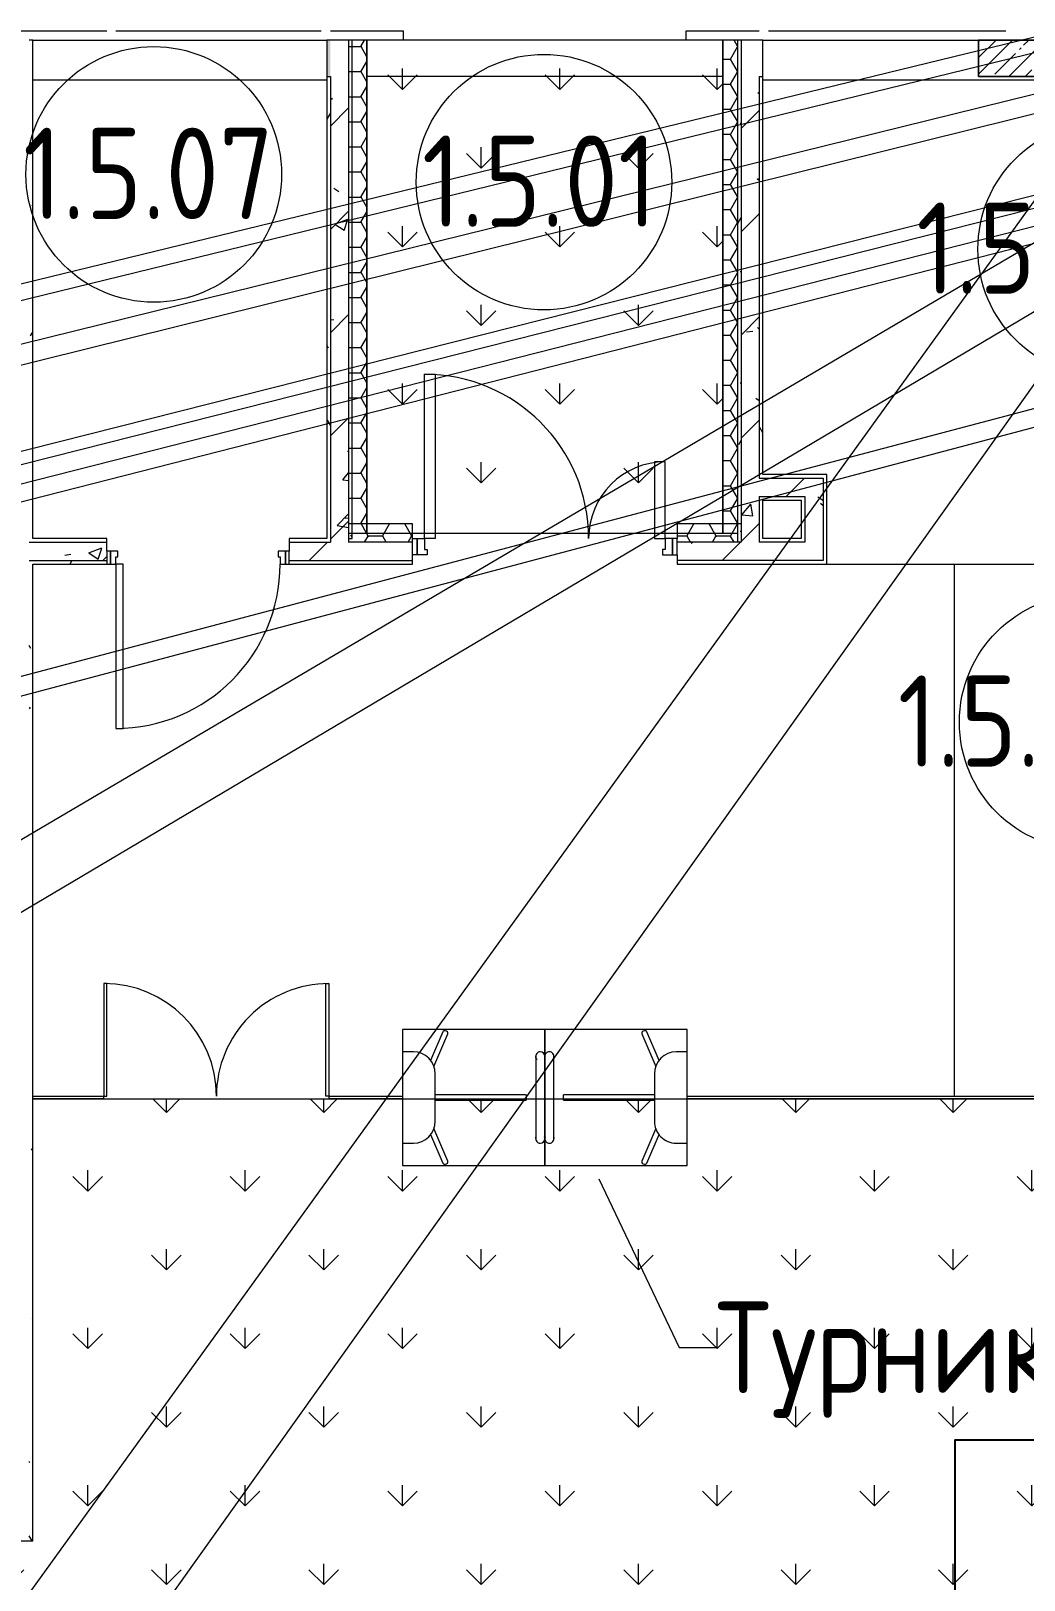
# Model space of a CAD drawing. Header units: millimetres. Extents: x -500089 to 1469082, y -290736 to 166440.
# Drawn here: x 1222164 to 1227604, y -53306 to -44820 of the extents above; entities that cross this region are included whole.
import ezdxf

# ---------------------------------------------------------------- set-up
doc = ezdxf.new("R2010")
doc.units = ezdxf.units.MM
doc.linetypes.add('ASVP_Штриховая_ш3 п1_5', pattern=[4.5, 3, -1.5])
for name, color, linetype, lineweight in [('Аннотация', 7, 'Continuous', 0), ('Витраж', 7, 'Continuous', 0), ('Двери', 7, 'Continuous', 0), ('Линии разделители', 7, 'ASVP_Штриховая_ш3 п1_5', 0), ('Марки помещений', 7, 'Continuous', 0), ('Несущие колонны', 7, 'Continuous', 0), ('Обобщенные модели', 7, 'Continuous', 0), ('Оборудование', 7, 'Continuous', 0), ('Перекрытие', 7, 'Continuous', 0), ('Стены наружные', 7, 'Continuous', 0), ('Стены несущие', 7, 'Continuous', 0), ('Стены отделка', 7, 'Continuous', 0), ('Стены штриховка', 7, 'Continuous', 0), ('экспертиза ДУ пояснения', 6, 'Continuous', 0), ('экспертиза условные обозначения', 1, 'Continuous', 0)]:
    doc.layers.add(name, color=color, linetype=linetype, lineweight=lineweight)
doc.styles.add('GOST Common_1', font='', dxfattribs={"width": 0.9, "height": 700})
doc.styles.add('GOST Common_4', font='', dxfattribs={"width": 0.9, "height": 500})
doc.styles.get('GOST Common_1').set_extended_font_data('GOST Common')
doc.styles.get('GOST Common_4').set_extended_font_data('GOST Common')
pattern_1 = [(45, (1111853.6, -73570.5), (-282.8427, 282.8427), [])]
pattern_2 = [(50, (1111853.6, -73570.5), (728.7365, -63.7558), [76.2, -838.2]), (355, (1111853.6, -73570.5), (-140.9716, 764.2276), [60.96, -670.56]), (100.451, (1111914.3, -73575.8), (587.77, 700.4668), [64.76, -712.36]), (46.184, (1111853.6, -73367.3), (1084.316, -168.171), [114.3, -1257.3]), (96.636, (1111943.9, -73381.3), (949.61, 989.71), [97.14, -1068.54]), (351.184, (1111853.6, -73367.3), (949.621, 989.701), [91.44, -1005.84]), (21, (1111955.2, -73418.1), (606.458, -409.0606), [76.2, -838.2]), (326, (1111955.2, -73418.1), (247.2083, 736.753), [60.96, -670.56]), (71.451, (1112005.7, -73452.2), (853.6683, 327.6855), [64.76, -712.36]), (37.5, (1111853.59, -73570.5), (12.3547, 338.2201), [33.528, -628.904, 33.528, -647.192, -673.1]), (37.5, (1111853.59, -73570.5), (12.3547, 338.2201), [-1343.152, 33.528, -639.572]), (7.5, (1111853.6, -73570.5), (267.2789, 400.7221), [33.528, -354.584, 33.528, -613.664, -256.54]), (7.5, (1111853.6, -73570.5), (267.2789, 400.7221), [-1035.304, 33.528, -223.012]), (327.5, (1111627.02, -73570.5), (542.36333, -22.91534), [33.528, -220.472, 33.528, -758.952, -1051.56]), (327.5, (1111627.02, -73570.5), (542.36333, -22.91534), [-1046.48, 33.528, -1018.032]), (317.5, (1111525.4, -73570.5), (592.517, 101.7071), [33.528, -296.672, 33.528, -492.76, -746.76]), (317.5, (1111525.4, -73570.5), (592.517, 101.7071), [-856.488, 33.528, -713.232])]
pattern_3 = [(0, (1111853.59, -73570.49), (812.8, 203.2), [67.056, -542.544, 67.056, -542.544, -3251.2]), (0, (1111853.59, -73570.49), (812.8, 203.2), [-1219.2, 67.056, -1152.144, 67.056, -542.544, -1422.4]), (0, (1111853.59, -73570.49), (812.8, 203.2), [-3048, 67.056, -339.344, 67.056, -948.944]), (120, (1112158.39, -73468.89), (-582.37636, 602.30545), [67.056, -542.544, 67.056, -542.544, -3251.2]), (120, (1112158.39, -73468.89), (-582.37636, 602.30545), [-1219.2, 67.056, -1152.144, 67.056, -542.544, -1422.4]), (120, (1112158.39, -73468.89), (-582.37636, 602.30545), [-3048, 67.056, -339.344, 67.056, -948.944]), (240, (1112259.99, -73062.49), (-230.42364, -805.50545), [67.056, -542.544, 67.056, -542.544, -3251.2]), (240, (1112259.99, -73062.49), (-230.42364, -805.50545), [-1219.2, 67.056, -1152.144, 67.056, -542.544, -1422.4]), (240, (1112259.99, -73062.49), (-230.42364, -805.50545), [-3048, 67.056, -339.344, 67.056, -948.944])]
pattern_4 = [(0, (1111853.585, -73570.49), (119.062, 68.741), [79.375, -158.75]), (120, (1111853.585, -73570.49), (-119.062952, 68.741083), [79.375, -158.75]), (60, (1111853.585, -73570.49), (4.8e-05, 137.482083), [0, -158.75, 79.375, 0])]
pattern_5 = [(90, (1077209.23, -303341.8), (-431.0523, 431.0523), [114.3, -747.8046]), (45, (1077209.2, -303341.8), (-431.0523, 431.0523), [114.3, -495.3]), (135, (1077209.2, -303341.8), (-431.0523, -431.0523), [114.3, -495.3])]

# ---------------------------------------------------------------- blocks, each defined once
blk = doc.blocks.new('Прямоугольный импост - 5х250 мм _наружный откос_ Серый-3027886-З Этаж 01')
at = {"layer": 'Витраж'}
for p, q in [((113900, 28750), (114300, 28750)), ((114350, 28750), (115650, 28750))]:
    blk.add_line(p, q, dxfattribs=at)
blk = doc.blocks.new('Прямоугольный импост - 5х250 мм _наружный откос_ Серый-3055685-З Этаж 01')
at = {"layer": 'Витраж'}
for p, q in [((109787.5, 28750), (110725, 28750)), ((110775, 28750), (111900, 28750)), ((111950, 28750), (112350, 28750))]:
    blk.add_line(p, q, dxfattribs=at)
blk = doc.blocks.new('АР_СОШ_Верзилово_Фасады_rvt-2-З Этаж 01')
at = {"lineweight": 9}
for name in ['Прямоугольный импост - 5х250 мм _наружный откос_ Серый-3055685-З Этаж 01', 'Прямоугольный импост - 5х250 мм _наружный откос_ Серый-3027886-З Этаж 01']:
    blk.add_blockref(name, (0, 0), dxfattribs=at)
blk = doc.blocks.new('ADSK_КолоннаЖБ_Прямоугольная - 200x600 мм-V362-З Этаж 01')
at = {"layer": 'Несущие колонны'}
h = blk.add_hatch(dxfattribs=at)
h.set_pattern_fill('FP_148', color=256, style=0, pattern_type=2)
h.set_pattern_definition([(45, (-115800, -28600), (-89.80256, 89.80256), []), (45, (-115710.2, -28600), (-89.80256, 89.80256), [158.75, -31.75, 13.411, -18.339])])
h.paths.add_polyline_path([(300, -100), (300, 100), (-300, 100), (-300, -100)], flags=0)
at = {"layer": 'Несущие колонны', "lineweight": 18}
for p, q in [((-300, -100), (-300, 100)), ((-300, 100), (300, 100)), ((300, 100), (-300, 100)), ((-300, 100), (-300, -100)), ((300, 100), (300, -100)), ((300, -100), (300, 100)), ((300, -100), (-300, -100)), ((-300, -100), (300, -100))]:
    blk.add_line(p, q, dxfattribs=at)
blk = doc.blocks.new('ASVP_ДверьСтальная_2 полотна - Внутренняя 1320х2000h_полотна_ Г Пр _1200 в чистоте_-4240592-З Этаж 01')
at = {"layer": 'Двери', "lineweight": 18}
for p, q in [((-660, 970), (-600, 970)), ((-660, 70), (-660, 970)), ((-600, 970), (-600, 70)), ((660, 490), (600, 490)), ((600, 490), (600, 70)), ((660, 70), (660, 490)), ((-725, 70), (-700, 70)), ((-725, -20), (-725, 70)), ((-700, 70), (-660, 70)), ((-700, -20), (-700, 70)), ((-700, 70), (-700, -20)), ((-600, 70), (-660, 70)), ((-660, 70), (-660, 10)), ((-660, 10), (-644, 10)), ((-644, 10), (-644, -20)), ((600, 70), (660, 70)), ((660, 10), (644, 10)), ((644, 10), (644, -20)), ((700, 70), (660, 70)), ((660, 70), (660, 10)), ((700, -20), (700, 70)), ((725, 70), (700, 70)), ((700, 70), (700, -20)), ((725, -20), (725, 70)), ((-700, -20), (-725, -20)), ((-644, -20), (-700, -20)), ((644, -20), (700, -20)), ((700, -20), (725, -20))]:
    blk.add_line(p, q, dxfattribs=at)
at = {"layer": 'Двери'}
for centre, radius, start, end in [((-660, 70), 900, 360, 90), ((660, 70), 420, 90, 180)]:
    blk.add_arc(centre, radius, start, end, dxfattribs=at)
blk = doc.blocks.new('EG_Турникет_Ростов-Дон_Т83М - Т83М_745х780х990_h_-3424986-З Этаж 01')
at = {"layer": 'Оборудование'}
for p, q in [((390, 372.5), (-390, 372.5)), ((-390, 372.5), (-390, 250)), ((-169.1, 359.8), (-235.9, 202.8)), ((-217.5, 169.4), (-141.5, 348)), ((390, 225), (390, 372.5)), ((-330, 250), (-390, 250)), ((-390, 250), (-390, -250)), ((340, 225), (340, 190)), ((340, 190), (340, -190)), ((390, 190), (390, 225)), ((390, -190), (390, 190)), ((-210, -130), (-210, 130)), ((288.2, 15), (-210, 15)), ((288.2, 15), (288.2, -15)), ((-210, -15), (288.2, -15)), ((-141.5, -348), (-217.5, -169.4)), ((-390, -250), (-390, -372.5)), ((-390, -250), (-330, -250)), ((-235.9, -202.8), (-169.1, -359.8)), ((340, -190), (340, -225)), ((390, -225), (390, -190)), ((390, -372.5), (390, -225)), ((-390, -372.5), (390, -372.5))]:
    blk.add_line(p, q, dxfattribs=at)
at = {"layer": 'Оборудование', "flags": 128}
for points in [[(340, 225), (340, 225), (340, 224.9), (340, 224.7), (340, 224.6), (340, 224.3), (340, 224), (340, 223.6), (340, 223.2), (340, 222.8), (340, 222.2), (340, 221.7), (340, 221), (340, 220.4), (340, 219.7), (340, 218.9), (340, 218.1), (340, 217.2), (340, 216.3), (340, 215.4), (340, 214.4), (340, 213.4), (340, 212.3), (340, 211.2), (340, 210.1), (340, 208.9), (340, 207.7), (340, 206.5), (340, 205.2), (340, 204), (340, 202.7), (340, 201.4), (340, 200), (340, 198.7), (340, 197.3), (340, 195.9), (340, 194.6), (340, 193.2), (340, 191.8), (340, 190.4), (340, 190)], [(390, 190), (390, 191.4), (390, 192.8), (390, 194.2), (390, 195.6), (390, 197), (390, 198.3), (390, 199.7), (390, 201), (390, 202.3), (390, 203.6), (390, 204.9), (390, 206.2), (390, 207.4), (390, 208.6), (390, 209.8), (390, 210.9), (390, 212), (390, 213.1), (390, 214.1), (390, 215.1), (390, 216.1), (390, 217), (390, 217.8), (390, 218.7), (390, 219.5), (390, 220.2), (390, 220.9), (390, 221.5), (390, 222.1), (390, 222.6), (390, 223.1), (390, 223.5), (390, 223.9), (390, 224.2), (390, 224.5), (390, 224.7), (390, 224.9), (390, 225), (390, 225)], [(340, -190), (340, -191.4), (340, -192.8), (340, -194.2), (340, -195.6), (340, -197), (340, -198.3), (340, -199.7), (340, -201), (340, -202.3), (340, -203.6), (340, -204.9), (340, -206.2), (340, -207.4), (340, -208.6), (340, -209.8), (340, -210.9), (340, -212), (340, -213.1), (340, -214.1), (340, -215.1), (340, -216.1), (340, -217), (340, -217.8), (340, -218.7), (340, -219.5), (340, -220.2), (340, -220.9), (340, -221.5), (340, -222.1), (340, -222.6), (340, -223.1), (340, -223.5), (340, -223.9), (340, -224.2), (340, -224.5), (340, -224.7), (340, -224.9), (340, -225), (340, -225)], [(390, -225), (390, -225), (390, -224.9), (390, -224.7), (390, -224.6), (390, -224.3), (390, -224), (390, -223.6), (390, -223.2), (390, -222.8), (390, -222.2), (390, -221.7), (390, -221), (390, -220.4), (390, -219.7), (390, -218.9), (390, -218.1), (390, -217.2), (390, -216.3), (390, -215.4), (390, -214.4), (390, -213.4), (390, -212.3), (390, -211.2), (390, -210.1), (390, -208.9), (390, -207.7), (390, -206.5), (390, -205.2), (390, -204), (390, -202.7), (390, -201.4), (390, -200), (390, -198.7), (390, -197.3), (390, -195.9), (390, -194.6), (390, -193.2), (390, -191.8), (390, -190.4), (390, -190)]]:
    blk.add_lwpolyline(points, dxfattribs=at)
at = {"layer": 'Оборудование'}
for centre, radius, start, end in [((-330, 130), 120, 360, 90), ((365, 225), 25, 90, 193.30272), ((365, 225), 25, 196.52151, 202.76417), ((365, 225), 25, 360, 90), ((365, 225), 25, 330.80712, 343.47849), ((365, 225), 25, 346.69728, 360), ((-330, -130), 120, 270, 360), ((365, -225), 25, 166.69728, 270), ((365, -225), 25, 138.10041, 145.78125), ((365, -225), 25, 270, 0), ((365, -225), 25, 0, 13.30272)]:
    blk.add_arc(centre, radius, start, end, dxfattribs=at)
for centre, major_axis, start_param, end_param in [((-155.3, 353.9), (-13.8, 5.9), 5.021743, 6.330739), ((-155.3, 353.9), (-13.8, 5.9), 3.189147, 5.021743), ((-155.3, -353.9), (13.8, 5.9), 3.094038, 4.403035), ((-155.3, -353.9), (13.8, 5.9), 4.403035, 6.235631)]:
    blk.add_ellipse(centre, major_axis=major_axis, ratio=0.750665, start_param=start_param, end_param=end_param, dxfattribs=at)
for points in [[(341.4, 216.7), (341, 218), (340.2, 220.8), (340, 223.6), (340, 225)], [(340, -225), (340, -223.6), (340.2, -220.8), (341, -218), (341.4, -216.7)], [(388.6, -216.7), (389, -218), (389.8, -220.8), (390, -223.6), (390, -225)]]:
    blk.add_open_spline(points, degree=3, dxfattribs=at)
blk.add_open_spline([(390, 225), (390, 223.6), (389.8, 220.8), (388.9, 217.3), (387.8, 214.7), (387.2, 213.4), (386.8, 212.8)], degree=3, knots=[0, 0, 0, 0, 0.125, 0.25, 0.3125, 0.3699192, 0.3699192, 0.3699192, 0.3699192], dxfattribs=at)
blk = doc.blocks.new('EG_Турникет_Ростов-Дон_Т83М - Т83М_745х780х990_h_-3425242-З Этаж 01')
at = {"layer": 'Оборудование'}
for p, q in [((390, 372.5), (-390, 372.5)), ((-390, 372.5), (-390, 250)), ((-169.1, 359.8), (-235.9, 202.8)), ((-217.5, 169.4), (-141.5, 348)), ((390, 225), (390, 372.5)), ((-330, 250), (-390, 250)), ((-390, 250), (-390, -250)), ((340, 225), (340, 190)), ((340, 190), (340, -190)), ((390, 190), (390, 225)), ((390, -190), (390, 190)), ((-210, -130), (-210, 130)), ((288.2, 15), (-210, 15)), ((288.2, 15), (288.2, -15)), ((-210, -15), (288.2, -15)), ((-141.5, -348), (-217.5, -169.4)), ((-390, -250), (-390, -372.5)), ((-390, -250), (-330, -250)), ((-235.9, -202.8), (-169.1, -359.8)), ((340, -190), (340, -225)), ((390, -225), (390, -190)), ((390, -372.5), (390, -225)), ((-390, -372.5), (390, -372.5))]:
    blk.add_line(p, q, dxfattribs=at)
at = {"layer": 'Оборудование', "flags": 128}
for points in [[(340, 225), (340, 225), (340, 224.9), (340, 224.7), (340, 224.6), (340, 224.3), (340, 224), (340, 223.6), (340, 223.2), (340, 222.8), (340, 222.2), (340, 221.7), (340, 221), (340, 220.4), (340, 219.7), (340, 218.9), (340, 218.1), (340, 217.2), (340, 216.3), (340, 215.4), (340, 214.4), (340, 213.4), (340, 212.3), (340, 211.2), (340, 210.1), (340, 208.9), (340, 207.7), (340, 206.5), (340, 205.2), (340, 204), (340, 202.7), (340, 201.4), (340, 200), (340, 198.7), (340, 197.3), (340, 195.9), (340, 194.6), (340, 193.2), (340, 191.8), (340, 190.4), (340, 190)], [(390, 190), (390, 191.4), (390, 192.8), (390, 194.2), (390, 195.6), (390, 197), (390, 198.3), (390, 199.7), (390, 201), (390, 202.3), (390, 203.6), (390, 204.9), (390, 206.2), (390, 207.4), (390, 208.6), (390, 209.8), (390, 210.9), (390, 212), (390, 213.1), (390, 214.1), (390, 215.1), (390, 216.1), (390, 217), (390, 217.8), (390, 218.7), (390, 219.5), (390, 220.2), (390, 220.9), (390, 221.5), (390, 222.1), (390, 222.6), (390, 223.1), (390, 223.5), (390, 223.9), (390, 224.2), (390, 224.5), (390, 224.7), (390, 224.9), (390, 225), (390, 225)], [(340, -190), (340, -191.4), (340, -192.8), (340, -194.2), (340, -195.6), (340, -197), (340, -198.3), (340, -199.7), (340, -201), (340, -202.3), (340, -203.6), (340, -204.9), (340, -206.2), (340, -207.4), (340, -208.6), (340, -209.8), (340, -210.9), (340, -212), (340, -213.1), (340, -214.1), (340, -215.1), (340, -216.1), (340, -217), (340, -217.8), (340, -218.7), (340, -219.5), (340, -220.2), (340, -220.9), (340, -221.5), (340, -222.1), (340, -222.6), (340, -223.1), (340, -223.5), (340, -223.9), (340, -224.2), (340, -224.5), (340, -224.7), (340, -224.9), (340, -225), (340, -225)], [(390, -225), (390, -225), (390, -224.9), (390, -224.7), (390, -224.6), (390, -224.3), (390, -224), (390, -223.6), (390, -223.2), (390, -222.8), (390, -222.2), (390, -221.7), (390, -221), (390, -220.4), (390, -219.7), (390, -218.9), (390, -218.1), (390, -217.2), (390, -216.3), (390, -215.4), (390, -214.4), (390, -213.4), (390, -212.3), (390, -211.2), (390, -210.1), (390, -208.9), (390, -207.7), (390, -206.5), (390, -205.2), (390, -204), (390, -202.7), (390, -201.4), (390, -200), (390, -198.7), (390, -197.3), (390, -195.9), (390, -194.6), (390, -193.2), (390, -191.8), (390, -190.4), (390, -190)]]:
    blk.add_lwpolyline(points, dxfattribs=at)
at = {"layer": 'Оборудование'}
for centre, radius, start, end in [((-330, 130), 120, 0, 90), ((365, 225), 25, 90, 193.30272), ((365, 225), 25, 214.21875, 221.89959), ((365, 225), 25, 360, 90), ((365, 225), 25, 346.69728, 360), ((-330, -130), 120, 270, 0), ((365, -225), 25, 166.69728, 270), ((365, -225), 25, 157.23583, 163.47849), ((365, -225), 25, 270, 0), ((365, -225), 25, 16.52151, 29.19288), ((365, -225), 25, 0, 13.30272)]:
    blk.add_arc(centre, radius, start, end, dxfattribs=at)
for centre, major_axis, start_param, end_param in [((-155.3, 353.9), (-13.8, 5.9), 5.021743, 6.330739), ((-155.3, 353.9), (-13.8, 5.9), 3.189147, 5.021743), ((-155.3, -353.9), (13.8, 5.9), 3.094038, 4.403035), ((-155.3, -353.9), (13.8, 5.9), 4.403035, 6.235631)]:
    blk.add_ellipse(centre, major_axis=major_axis, ratio=0.750665, start_param=start_param, end_param=end_param, dxfattribs=at)
for points in [[(341.4, 216.7), (341, 218), (340.2, 220.8), (340, 223.6), (340, 225)], [(390, 225), (390, 223.6), (389.8, 220.8), (389, 218), (388.6, 216.7)], [(340, -225), (340, -223.6), (340.2, -220.8), (341, -218), (341.4, -216.7)]]:
    blk.add_open_spline(points, degree=3, dxfattribs=at)
blk.add_open_spline([(386.8, -212.8), (387.2, -213.4), (387.8, -214.7), (388.9, -217.3), (389.8, -220.8), (390, -223.6), (390, -225)], degree=3, knots=[0.6300808, 0.6300808, 0.6300808, 0.6300808, 0.6875, 0.75, 0.875, 1, 1, 1, 1], dxfattribs=at)
blk = doc.blocks.new('ASVP_ДверьДеревянная_1 полотно - Входная_внутр_ 900х2000h_полотно_ Г Л _850 в чистоте_-4213426-З Этаж 01')
at = {"layer": 'Двери', "lineweight": 18}
for p, q in [((450, 970), (410, 970)), ((410, 970), (410, 70)), ((450, 70), (450, 970)), ((-480, 70), (-500, 70)), ((-500, 70), (-500, 0)), ((-500, 0), (-480, 0)), ((-450, 70), (-480, 70)), ((-480, 70), (-480, 0)), ((-480, 0), (-480, 70)), ((-480, 0), (-440, 0)), ((-450, 30), (-450, 70)), ((-440, 30), (-450, 30)), ((-440, 0), (-440, 30)), ((410, 70), (450, 70)), ((450, 30), (440, 30)), ((440, 30), (440, 0)), ((440, 0), (480, 0)), ((480, 70), (450, 70)), ((450, 70), (450, 30)), ((480, 0), (480, 70)), ((500, 70), (480, 70)), ((480, 70), (480, 0)), ((480, 0), (500, 0)), ((500, 0), (500, 70))]:
    blk.add_line(p, q, dxfattribs=at)
at = {"layer": 'Двери'}
blk.add_arc((450, 70), 900, 90, 180, dxfattribs=at)
blk = doc.blocks.new('Д_Эскиз_2П - Д_Эскиз_2П Дублирующие двери турникетов-4000685-З Этаж 01')
at = {"layer": 'Обобщенные модели'}
for p, q in [((-616, -624), (-616, -8)), ((-616, -8), (-600, -8)), ((-600, -8), (-600, -624)), ((600, -8), (600, -624)), ((616, -8), (600, -8)), ((616, -624), (616, -8)), ((-600, -624), (-616, -624)), ((600, -624), (616, -624))]:
    blk.add_line(p, q, dxfattribs=at)
for centre, start, end in [((-616, -8), 270, 0), ((616, -8), 180, 270)]:
    blk.add_arc(centre, 616, start, end, dxfattribs=at)
blk = doc.blocks.new('ASVP_Марка_Помещение_ОдноЗначение - Номер-684784-З Этаж 01')
at = {"layer": 'Марки помещений'}
blk.add_circle((0, 0), 3.5, dxfattribs=at)

msp = doc.modelspace()

# ---------------------------------------------------------------- hatches: boundary and pattern name
at = {"layer": 'Стены штриховка'}
h = msp.add_hatch(dxfattribs=at)
h.set_pattern_fill('FP_201', color=256, style=0, pattern_type=2)
h.set_pattern_definition(pattern_1)
h.paths.add_polyline_path([(1186303.585, -45070.488), (1186303.585, -44870.488), (1186053.585, -44870.488), (1186053.585, -45070.488), (1186073.585, -45070.488)], flags=0)
h.paths.add_polyline_path([(1223783.586, -45070.488), (1223803.586, -45070.488), (1223803.586, -44870.488), (1223783.586, -44870.488)], flags=0)
h = msp.add_hatch(dxfattribs=at)
h.set_pattern_fill('FP_31', color=256, style=0, pattern_type=2)
h.set_pattern_definition(pattern_2)
h.paths.add_polyline_path([(1186303.585, -45070.488), (1186303.585, -44870.488), (1186053.585, -44870.488), (1186053.585, -45070.488), (1186073.585, -45070.488)], flags=0)
h.paths.add_polyline_path([(1223783.586, -45070.488), (1223803.586, -45070.488), (1223803.586, -44870.488), (1223783.586, -44870.488)], flags=0)
h = msp.add_hatch(dxfattribs=at)
h.set_pattern_fill('FP_174', color=256, style=0, pattern_type=2)
h.set_pattern_definition(pattern_3)
h.paths.add_polyline_path([(1222173.586, -53090.488), (1222173.586, -47720.488), (1222153.586, -47720.488), (1222153.586, -53090.488)], flags=0)
h.paths.add_polyline_path([(1222173.586, -47620.488), (1222173.586, -44870.488), (1222153.586, -44870.488), (1222153.586, -47620.488)], flags=0)
h = msp.add_hatch(dxfattribs=at)
h.set_pattern_fill('FP_201', color=256, style=0, pattern_type=2)
h.set_pattern_definition(pattern_1)
h.paths.add_polyline_path([(1223903.585, -47620.488), (1223903.586, -44870.488), (1223803.586, -44870.488), (1223803.586, -47620.488)], flags=0)
h = msp.add_hatch(dxfattribs=at)
h.set_pattern_fill('FP_31', color=256, style=0, pattern_type=2)
h.set_pattern_definition(pattern_2)
h.paths.add_polyline_path([(1223903.585, -47620.488), (1223903.586, -44870.488), (1223803.586, -44870.488), (1223803.586, -47620.488)], flags=0)
h = msp.add_hatch(dxfattribs=at)
h.set_pattern_fill('FP_34', color=256, style=0, pattern_type=2)
h.set_pattern_definition(pattern_4)
h.paths.add_polyline_path([(1223903.586, -47570.488), (1224003.586, -47570.488), (1224003.586, -44870.488), (1223903.586, -44870.488), (1223903.586, -47258.232)], flags=0)
h = msp.add_hatch(dxfattribs=at)
h.set_pattern_fill('FP_34', color=256, style=0, pattern_type=2)
h.set_pattern_definition(pattern_4)
h.paths.add_polyline_path([(1225989.059, -47570.488), (1226033.585, -47570.488), (1226033.585, -44870.488), (1225953.585, -44870.488), (1225953.585, -47570.488)], flags=0)
h = msp.add_hatch(dxfattribs=at)
h.set_pattern_fill('FP_174', color=256, style=0, pattern_type=2)
h.set_pattern_definition(pattern_3)
h.paths.add_polyline_path([(1226053.585, -47600.488), (1226053.585, -44870.488), (1226033.585, -44870.488), (1226033.585, -47570.488)], flags=0)
h = msp.add_hatch(dxfattribs=at)
h.set_pattern_fill('FP_201', color=256, style=0, pattern_type=2)
h.set_pattern_definition(pattern_1)
h.paths.add_polyline_path([(1226053.585, -47620.488), (1226153.585, -47620.488), (1226151.751, -44870.488), (1226053.585, -44870.488), (1226053.585, -47600.488)], flags=0)
h = msp.add_hatch(dxfattribs=at)
h.set_pattern_fill('FP_31', color=256, style=0, pattern_type=2)
h.set_pattern_definition(pattern_2)
h.paths.add_polyline_path([(1226053.585, -47620.488), (1226153.585, -47620.488), (1226151.751, -44870.488), (1226053.585, -44870.488), (1226053.585, -47600.488)], flags=0)
h = msp.add_hatch(dxfattribs=at)
h.set_pattern_fill('FP_174', color=256, style=0, pattern_type=2)
h.set_pattern_definition(pattern_3)
h.paths.add_polyline_path([(1223803.586, -47600.488), (1223803.586, -45070.488), (1223783.586, -45070.488), (1223783.586, -47600.488)], flags=0)
h = msp.add_hatch(dxfattribs=at)
h.set_pattern_fill('FP_174', color=256, style=0, pattern_type=2)
h.set_pattern_definition(pattern_3)
h.paths.add_polyline_path([(1226153.585, -47600.488), (1226173.585, -47600.488), (1226173.585, -47370.488), (1226153.585, -47370.488), (1226153.585, -47405.231)], flags=0)
h.paths.add_polyline_path([(1226173.585, -47270.488), (1226173.585, -45070.488), (1226153.585, -45070.488), (1226153.585, -47270.488)], flags=0)
h = msp.add_hatch(dxfattribs=at)
h.set_pattern_fill('FP_201', color=256, style=0, pattern_type=2)
h.set_pattern_definition(pattern_1)
h.paths.add_polyline_path([(1226153.585, -47370.488), (1226403.585, -47370.488), (1226403.585, -47270.488), (1226153.585, -47270.488)], flags=0)
h = msp.add_hatch(dxfattribs=at)
h.set_pattern_fill('FP_31', color=256, style=0, pattern_type=2)
h.set_pattern_definition(pattern_2)
h.paths.add_polyline_path([(1226403.585, -47620.488), (1226503.585, -47620.488), (1226503.585, -47270.488), (1226403.585, -47270.488), (1226403.585, -47600.488)], flags=0)
h = msp.add_hatch(dxfattribs=at)
h.set_pattern_fill('FP_34', color=256, style=0, pattern_type=2)
h.set_pattern_definition(pattern_4)
h.paths.add_polyline_path([(1225703.585, -47620.488), (1226053.585, -47620.488), (1226053.585, -47600.488), (1226033.585, -47570.488), (1225953.585, -47570.488), (1225953.585, -47520.488), (1225703.585, -47520.488), (1225703.585, -47600.488)], flags=0)
h.paths.add_polyline_path([(1223903.586, -47620.488), (1224253.585, -47620.488), (1224253.585, -47520.488), (1224003.586, -47520.488), (1224003.586, -47570.488), (1223923.586, -47570.488), (1223923.586, -47600.488), (1223903.585, -47600.488)], flags=0)
h = msp.add_hatch(dxfattribs=at)
h.set_pattern_fill('FP_174', color=256, style=0, pattern_type=2)
h.set_pattern_definition(pattern_3)
h.paths.add_polyline_path([(1223903.586, -47600.488), (1223923.586, -47600.488), (1223923.586, -47570.488), (1223903.586, -47570.488)], flags=0)
h = msp.add_hatch(dxfattribs=at)
h.set_pattern_fill('FP_201', color=256, style=0, pattern_type=2)
h.set_pattern_definition(pattern_1)
h.paths.add_polyline_path([(1225953.585, -47720.488), (1226053.585, -47720.488), (1226053.585, -47620.488), (1225703.585, -47620.488), (1225703.585, -47720.488), (1225865.665, -47720.488)], flags=0)
h.paths.add_polyline_path([(1222153.586, -47720.488), (1222578.586, -47720.488), (1222578.586, -47620.488), (1222153.586, -47620.488)], flags=0)
h.paths.add_polyline_path([(1223578.586, -47720.488), (1224253.585, -47720.488), (1224253.585, -47620.488), (1223578.586, -47620.488), (1223578.586, -47670.488)], flags=0)
h = msp.add_hatch(dxfattribs=at)
h.set_pattern_fill('FP_31', color=256, style=0, pattern_type=2)
h.set_pattern_definition(pattern_2)
h.paths.add_polyline_path([(1225953.585, -47720.488), (1226053.585, -47720.488), (1226053.585, -47620.488), (1225703.585, -47620.488), (1225703.585, -47720.488), (1225865.665, -47720.488)], flags=0)
h.paths.add_polyline_path([(1222153.586, -47720.488), (1222578.586, -47720.488), (1222578.586, -47620.488), (1222153.586, -47620.488)], flags=0)
h.paths.add_polyline_path([(1223578.586, -47720.488), (1224253.585, -47720.488), (1224253.585, -47620.488), (1223578.586, -47620.488), (1223578.586, -47670.488)], flags=0)
h = msp.add_hatch(dxfattribs=at)
h.set_pattern_fill('FP_174', color=256, style=0, pattern_type=2)
h.set_pattern_definition(pattern_3)
h.paths.add_polyline_path([(1222173.586, -47740.488), (1222578.586, -47740.488), (1222578.586, -47720.488), (1222173.586, -47720.488)], flags=0)
h.paths.add_polyline_path([(1225849.212, -47740.488), (1226033.585, -47740.488), (1226033.585, -47720.488), (1225703.585, -47720.488), (1225703.585, -47740.488), (1225738.117, -47740.488)], flags=0)
h.paths.add_polyline_path([(1224003.586, -47740.488), (1224253.585, -47740.488), (1224253.585, -47720.488), (1223578.586, -47720.488), (1223578.586, -47740.488), (1223903.585, -47740.488)], flags=0)
at = {"layer": 'экспертиза условные обозначения'}
h = msp.add_hatch(dxfattribs=at)
h.set_pattern_fill('GRASS', color=4, scale=24)
h.set_pattern_definition(pattern_5)
h.paths.add_polyline_path([(1224003.586, -47570.488), (1225953.585, -47570.488), (1225953.585, -44870.488), (1224003.586, -44870.488)])
h = msp.add_hatch(dxfattribs=at)
h.set_pattern_fill('GRASS', color=6, scale=24)
h.set_pattern_definition(pattern_5)
h.paths.add_polyline_path([(1216573.586, -55050.488), (1216573.586, -53090.488), (1222173.586, -53090.488), (1222173.586, -50670.488), (1229303.585, -50670.488), (1229303.585, -52950.488), (1228603.586, -52950.488), (1228603.586, -53090.488), (1230893.585, -53090.488), (1242953.585, -53090.488), (1242933.585, -57120.488), (1237273.585, -57100.488), (1224273.586, -57100.488), (1224273.586, -55050.488)])

# ---------------------------------------------------------------- linework, layer by layer
at = {"color": 4}
msp.add_lwpolyline([(1227224.389, -54355.488), (1233843.585, -54355.488), (1233843.585, -52540.488), (1227224.389, -52540.488)], close=True, dxfattribs=at)
at = {"layer": 'Аннотация'}
for p, q in [((1225274.757, -51107.848), (1225713.592, -52031.375)), ((1225713.592, -52031.375), (1225912.681, -52031.375))]:
    msp.add_line(p, q, dxfattribs=at)
at = {"layer": 'Линии разделители', "color": 7}
for p, q in [((1226523.585, -47740.488), (1229303.585, -47740.488)), ((1227223.585, -50654.488), (1227223.585, -47740.488))]:
    msp.add_line(p, q, dxfattribs=at)
at = {"layer": 'Перекрытие'}
msp.add_line((1225953.585, -45070.488), (1224003.586, -45070.488), dxfattribs=at)
at = {"layer": 'Стены наружные'}
for p, q in [((1222173.586, -44870.488), (1223783.586, -44870.488)), ((1225953.585, -44870.488), (1224003.586, -44870.488)), ((1224203.585, -44870.488), (1224203.585, -44820.488)), ((1225753.585, -44870.488), (1225753.585, -44820.488)), ((1226173.585, -44870.488), (1227353.586, -44870.488)), ((1223783.586, -45090.488), (1222173.586, -45090.488)), ((1229303.585, -45090.488), (1226173.585, -45090.488)), ((1222173.586, -50654.488), (1222563.586, -50654.488)), ((1222563.586, -50670.488), (1222563.586, -50654.488)), ((1223795.586, -50654.488), (1224198.585, -50654.488)), ((1223795.586, -50654.488), (1223795.586, -50670.488)), ((1225758.585, -50654.488), (1229303.585, -50654.488)), ((1222563.586, -50670.488), (1222173.586, -50670.488)), ((1224198.585, -50670.488), (1223795.586, -50670.488)), ((1229303.585, -50670.488), (1225758.585, -50670.488))]:
    msp.add_line(p, q, dxfattribs=at)
at = {"layer": 'Стены несущие'}
for p, q in [((1223903.586, -44870.488), (1223803.586, -44870.488)), ((1223903.586, -44870.488), (1223903.586, -47600.488)), ((1226153.585, -44870.488), (1226053.585, -44870.488)), ((1226053.585, -44870.488), (1226053.585, -47620.488)), ((1223783.586, -45070.488), (1223803.586, -45070.488)), ((1223803.586, -45070.488), (1223803.586, -47620.488)), ((1226153.585, -45070.488), (1226153.585, -47270.488)), ((1226153.585, -45070.488), (1226173.585, -45070.488)), ((1226153.585, -47270.488), (1226503.585, -47270.488)), ((1226503.585, -47270.488), (1226503.585, -47720.488)), ((1226153.585, -47370.488), (1226153.585, -47620.488)), ((1226153.585, -47370.488), (1226403.585, -47370.488)), ((1226403.585, -47370.488), (1226403.585, -47620.488)), ((1222153.586, -47620.488), (1222578.586, -47620.488)), ((1222578.586, -47670.488), (1222578.586, -47620.488)), ((1223578.586, -47620.488), (1223578.586, -47670.488)), ((1223578.586, -47620.488), (1223803.586, -47620.488)), ((1224253.585, -47620.488), (1223903.585, -47620.488)), ((1226053.585, -47620.488), (1225703.585, -47620.488)), ((1226403.585, -47620.488), (1226153.585, -47620.488)), ((1222153.586, -47720.488), (1222578.586, -47720.488)), ((1223578.586, -47720.488), (1224253.585, -47720.488)), ((1224253.585, -47720.488), (1224253.585, -47690.488)), ((1225703.585, -47690.488), (1225703.585, -47720.488)), ((1226503.585, -47720.488), (1225703.585, -47720.488))]:
    msp.add_line(p, q, dxfattribs=at)
at = {"layer": 'Стены отделка'}
for p, q in [((1222173.586, -44870.488), (1222153.586, -44870.488)), ((1222173.586, -47600.488), (1222173.586, -44870.488)), ((1223803.586, -44870.488), (1223783.586, -44870.488)), ((1223783.586, -44870.488), (1223783.586, -47600.488)), ((1224003.586, -44870.488), (1223903.586, -44870.488)), ((1223923.586, -47600.488), (1223923.586, -44870.488)), ((1224003.586, -47570.488), (1224003.586, -44870.488)), ((1225953.585, -44870.488), (1225953.585, -47570.488)), ((1226053.585, -44870.488), (1225953.585, -44870.488)), ((1226173.585, -44870.488), (1226153.585, -44870.488)), ((1226173.585, -47250.488), (1226173.585, -44870.488)), ((1226523.585, -47250.488), (1226173.585, -47250.488)), ((1226523.585, -47740.488), (1226523.585, -47250.488)), ((1226173.585, -47600.488), (1226173.585, -47390.488)), ((1226173.585, -47390.488), (1226383.585, -47390.488)), ((1226383.585, -47390.488), (1226383.585, -47600.488)), ((1222578.586, -47600.488), (1222173.586, -47600.488)), ((1222578.586, -47620.488), (1222578.586, -47600.488)), ((1223783.586, -47600.488), (1223578.586, -47600.488)), ((1223578.586, -47600.488), (1223578.586, -47620.488)), ((1224253.585, -47520.488), (1223903.585, -47520.488)), ((1223903.585, -47520.488), (1223903.585, -47600.488)), ((1223903.586, -47570.488), (1224003.586, -47570.488)), ((1223903.586, -47600.488), (1223923.586, -47600.488)), ((1224253.585, -47600.488), (1224253.585, -47520.488)), ((1226053.585, -47520.488), (1225703.585, -47520.488)), ((1225703.585, -47520.488), (1225703.585, -47600.488)), ((1225953.585, -47570.488), (1226033.585, -47570.488)), ((1226033.585, -47570.488), (1226033.585, -47620.488)), ((1226383.585, -47600.488), (1226173.585, -47600.488)), ((1222173.586, -47740.488), (1222578.586, -47740.488)), ((1222173.586, -53090.488), (1222173.586, -47740.488)), ((1223578.586, -47740.488), (1224253.585, -47740.488)), ((1224253.585, -47740.488), (1224253.585, -47720.488)), ((1225703.585, -47720.488), (1225703.585, -47740.488)), ((1225703.585, -47740.488), (1226523.585, -47740.488)), ((1216573.586, -53090.488), (1222173.586, -53090.488))]:
    msp.add_line(p, q, dxfattribs=at)
at = {"layer": 'Стены штриховка'}
for p, q in [((1226033.585, -44870.488), (1226033.585, -47570.488)), ((1223903.585, -47600.488), (1223903.585, -47620.488))]:
    msp.add_line(p, q, dxfattribs=at)
at = {"layer": 'экспертиза ДУ пояснения'}
for p, q in [((1213897.789, -64817.236), (1283545.83, 31674.308)), ((1283545.83, 31674.308), (1214821.592, -64769.152)), ((1195835.256, -64723.635), (1326541.241, 12257.695)), ((1326541.241, 12257.695), (1196759.059, -64675.551)), ((1125772.111, -69675.881), (1326068.788, -20876.663)), ((1326068.788, -20876.663), (1126695.914, -69627.797)), ((1132054.517, -70189.594), (1326068.788, -20876.663)), ((1326068.788, -20876.663), (1132978.32, -70141.509)), ((1140697.261, -69872.225), (1326068.788, -20876.663)), ((1326068.788, -20876.663), (1141621.064, -69824.14)), ((1163113.27, -61096.664), (1326068.788, -20876.663)), ((1326068.788, -20876.663), (1164037.073, -61048.58))]:
    msp.add_line(p, q, dxfattribs=at)
at = {"layer": 'экспертиза ДУ пояснения', "elevation": 0}
for points in [[(1326068.788, -20876.663), (1154765.126, -64125.446)], [(1155638.952, -64023.379), (1326068.788, -20876.663)]]:
    msp.add_lwpolyline(points, dxfattribs=at)
at = {"layer": 'экспертиза условные обозначения', "color": 4}
msp.add_lwpolyline([(1224003.586, -47570.488), (1225953.585, -47570.488), (1225953.585, -44870.488), (1224003.586, -44870.488), (1224003.586, -47570.488)], dxfattribs=at)
at = {"layer": 'экспертиза условные обозначения', "color": 6}
msp.add_lwpolyline([(1216573.586, -55050.488), (1216573.586, -53090.488), (1222173.586, -53090.488), (1222173.586, -50670.488), (1229303.585, -50670.488), (1229303.585, -50670.488), (1229303.585, -50670.488), (1229303.585, -50670.488), (1229303.585, -50670.488), (1229303.585, -50670.488), (1229303.585, -50670.488), (1229303.585, -52950.488), (1228603.586, -52950.488), (1228603.586, -53090.488), (1230893.585, -53090.488), (1242953.585, -53090.488), (1242933.585, -57120.488), (1237273.585, -57100.488), (1237273.585, -57100.488), (1224273.586, -57100.488), (1224273.586, -55050.488), (1216573.586, -55050.488)], dxfattribs=at)

# ---------------------------------------------------------------- block references
msp.add_blockref('АР_СОШ_Верзилово_Фасады_rvt-2-З Этаж 01', (1111853.585, -73570.488))
at = {"layer": 'Двери'}
msp.add_blockref('ASVP_ДверьСтальная_2 полотна - Внутренняя 1320х2000h_полотна_ Г Пр _1200 в чистоте_-4240592-З Этаж 01', (1224978.585, -47670.488), dxfattribs=at)
at = {"layer": 'Двери', "rotation": 180}
for name, p in [('ASVP_ДверьДеревянная_1 полотно - Входная_внутр_ 900х2000h_полотно_ Г Л _850 в чистоте_-4213426-З Этаж 01', (1223078.586, -47670.488)), ('Д_Эскиз_2П - Д_Эскиз_2П Дублирующие двери турникетов-4000685-З Этаж 01', (1223179.586, -50662.488))]:
    msp.add_blockref(name, p, dxfattribs=at)
at = {"layer": 'Марки помещений', "xscale": 199.9999999999999, "yscale": 199.9999999999999, "zscale": 199.9999999999999}
for p in [(1222836.222, -45606.002), (1224973.859, -45648.486), (1228050.981, -46015.51), (1227949.389, -48606.162)]:
    msp.add_blockref('ASVP_Марка_Помещение_ОдноЗначение - Номер-684784-З Этаж 01', p, dxfattribs=at)
at = {"layer": 'Несущие колонны'}
msp.add_blockref('ADSK_КолоннаЖБ_Прямоугольная - 200x600 мм-V362-З Этаж 01', (1227653.586, -44970.488), dxfattribs=at)
at = {"layer": 'Оборудование'}
msp.add_blockref('EG_Турникет_Ростов-Дон_Т83М - Т83М_745х780х990_h_-3425242-З Этаж 01', (1224588.585, -50662.488), dxfattribs=at)
at = {"layer": 'Оборудование', "rotation": 180}
msp.add_blockref('EG_Турникет_Ростов-Дон_Т83М - Т83М_745х780х990_h_-3424986-З Этаж 01', (1225368.585, -50662.488), dxfattribs=at)

# ---------------------------------------------------------------- texts
at = {"layer": 'Аннотация', "insert": (1225912.681, -51781.375), "char_height": 500, "width": 3623.6275, "attachment_point": 1, "style": 'GOST Common_4'}
msp.add_mtext('Турникет', dxfattribs=at)
at = {"layer": 'Марки помещений', "char_height": 500, "attachment_point": 1, "style": 'GOST Common_1'}
for s, insert, width in [('1.5.07', (1222119.807, -45350.552), 1760.50575), ('1.5.01', (1224305.145, -45393.036), 1645.06275), ('1.5.02-2', (1227013.267, -45760.06), 2539.746), ('1.5.02-3', (1226911.675, -48350.712), 2539.746)]:
    msp.add_mtext(s, dxfattribs=dict(at, insert=insert, width=width))

doc.saveas('drawing.dxf')
